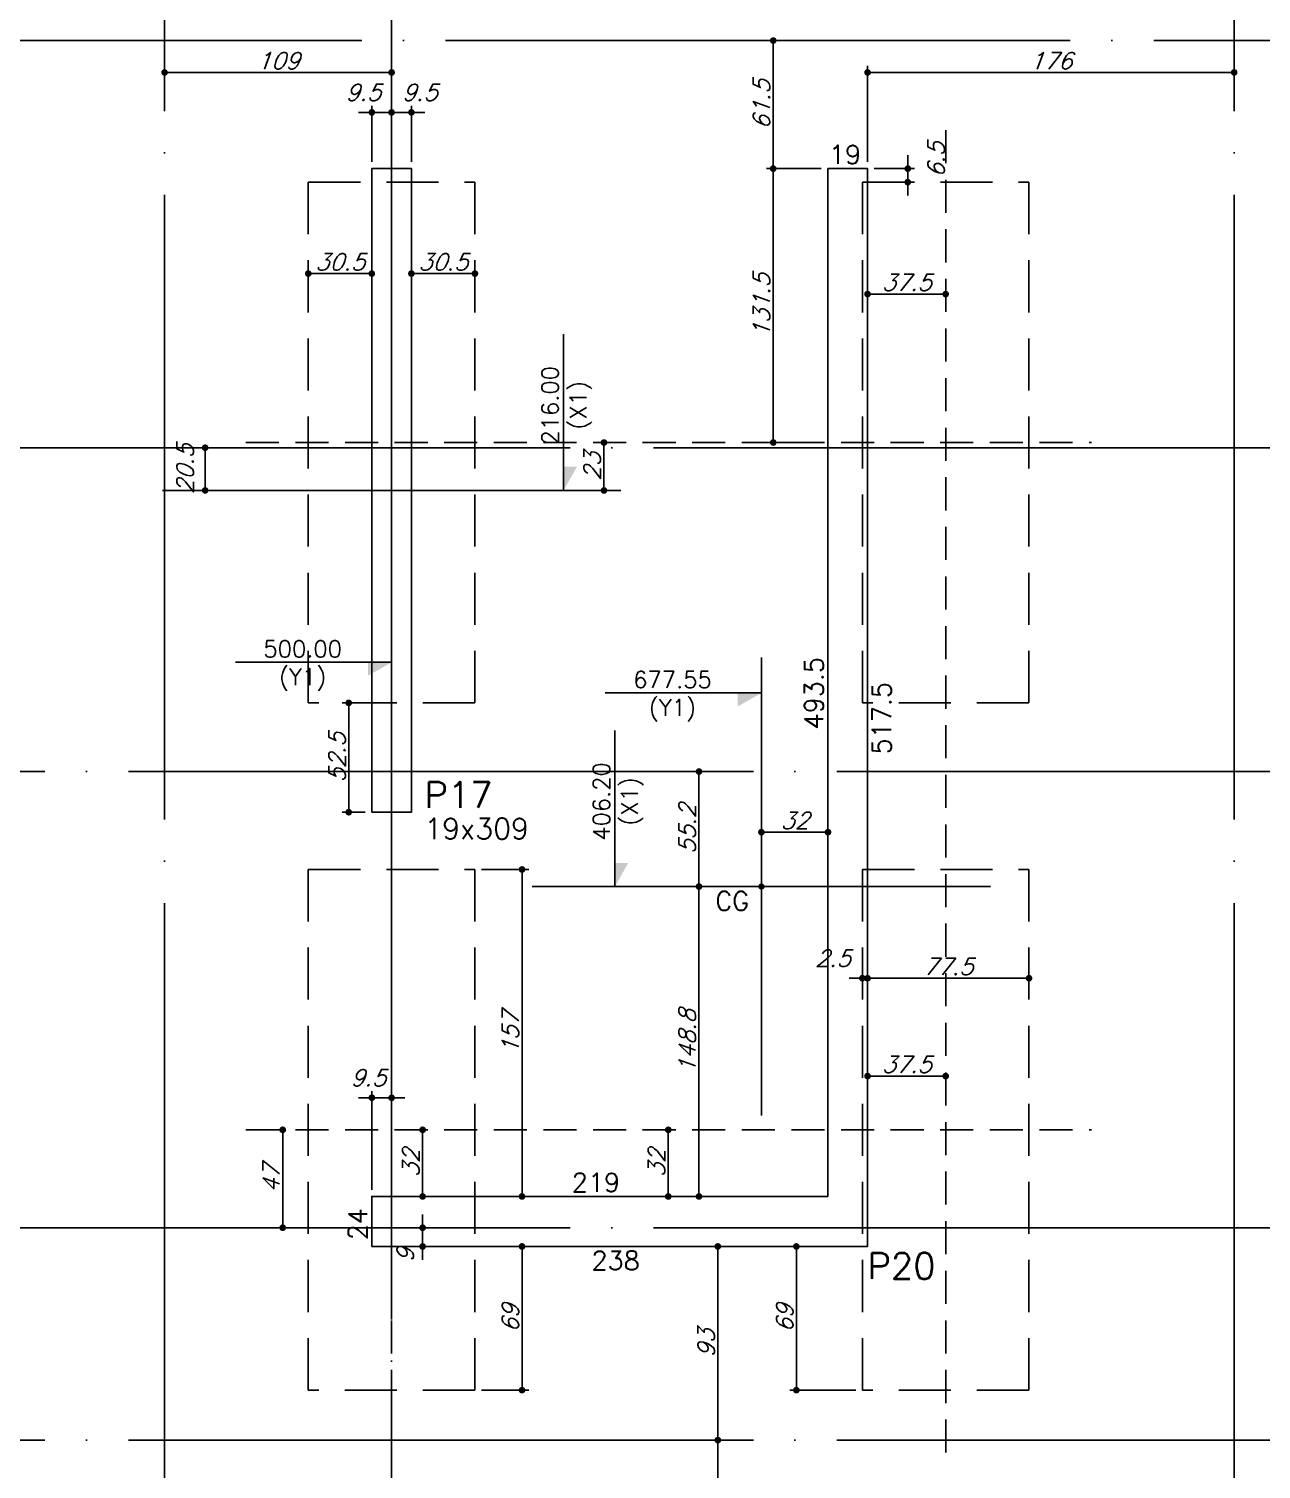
# Model space of a CAD drawing. Header units: millimetres. Extents: x -4281 to 5364, y -2128 to 2372.
# Drawn here: x -384 to 208, y -131 to 561 of the extents above; entities that cross this region are included whole.
import ezdxf
from ezdxf.enums import TextEntityAlignment as Align

# ---------------------------------------------------------------- set-up
doc = ezdxf.new("R2010")
doc.units = ezdxf.units.MM
doc.header["$LTSCALE"] = 50
for name, pattern in [('DASHED', [0.75, 0.5, -0.25]), ('EIXO', [6.8, 6, -0.4, 0, -0.4]), ('HIDDEN', [9.525, 6.35, -3.175])]:
    doc.linetypes.add(name, pattern=pattern)
for name, color, linetype in [('F-ATRIBUTO', 6, 'Continuous'), ('F-COTAS', 106, 'Continuous'), ('F-COTAS-ACUMU-1', 94, 'Continuous'), ('F-EIXO', 12, 'EIXO'), ('F-EIXOS-DET', 1, 'Continuous'), ('F-EST-COTA', 1, 'Continuous'), ('F-ESTACAS-BARRETE', 2, 'Continuous'), ('F-ESTACAS-BARRETE-EIXOS', 252, 'Continuous'), ('F-PILARES-DIM', 172, 'Continuous'), ('F-PILARES-N', 170, 'Continuous'), ('F-PILARES-NOME', 170, 'Continuous'), ('F-TEXTO', 6, 'Continuous')]:
    doc.layers.add(name, color=color, linetype=linetype)
doc.styles.add('COTA', font='SIMPLEX.SHX')
doc.styles.add('CP-TEXT-INCL', font='romans.shx', dxfattribs={"oblique": 20})
doc.styles.add('MCP', font='romans.shx')
doc.styles.add('ROMANS', font='romans.shx')
doc.dimstyles.new('CP-COTAS-50', dxfattribs={"dimscale": 0.64, "dimtxt": 12.5, "dimasz": 5, "dimexe": 5, "dimexo": 5, "dimgap": 2.5, "dimtad": 1, "dimdec": 1, "dimdsep": 46, "dimtxsty": 'CP-TEXT-INCL', "dimblk1": 'DOT', "dimblk2": 'DOT', "dimsah": 1, "dimcen": 9, "dimclrd": 256, "dimclre": 256, "dimclrt": 256, "dimadec": 0, "dimazin": 0, "dimtfac": 1, "dimtdec": 1, "dimtmove": 2, "dimatfit": 3, "dimldrblk": 'DOT', "dimfxl": 0, "dimtolj": 1, "dimarcsym": 0})

# ---------------------------------------------------------------- blocks, each defined once
blk = doc.blocks.new('*U4')
at = {"layer": 'F-EIXO'}
blk.add_line((0, 0), (7285, 0), dxfattribs=at)
at = {"layer": 'F-TEXTO', "style": 'ROMANS'}
blk.add_attdef('EIXO', text='', height=17.5, dxfattribs=at).set_placement((-28.2072, 0), align=Align.MIDDLE_CENTER)
blk = doc.blocks.new('*U230')
at = {"layer": 'F-EIXO'}
blk.add_line((0, 0), (8185, 0), dxfattribs=at)
at = {"layer": 'F-TEXTO', "style": 'ROMANS'}
blk.add_attdef('EIXO', text='', height=17.5, dxfattribs=at).set_placement((-28.2072, 0), align=Align.MIDDLE_CENTER)
blk = doc.blocks.new('*U5')
at = {"layer": 'F-EIXO'}
blk.add_line((0, 0), (7197, 0), dxfattribs=at)
at = {"layer": 'F-TEXTO', "style": 'ROMANS'}
blk.add_attdef('EIXO', text='', height=17.5, dxfattribs=at).set_placement((-28.2072, 0), align=Align.MIDDLE_CENTER)
blk = doc.blocks.new('*U13')
at = {"layer": 'F-EIXO'}
blk.add_line((0, 0), (0, -2825), dxfattribs=at)
at = {"layer": 'F-TEXTO', "style": 'ROMANS'}
blk.add_attdef('EIXO', text='', height=17.5, rotation=360, dxfattribs=at).set_placement((0, 28.2072), align=Align.MIDDLE_CENTER)
blk = doc.blocks.new('*U10')
at = {"layer": 'F-EIXO'}
blk.add_line((0, 0), (0, -2925), dxfattribs=at)
at = {"layer": 'F-TEXTO', "style": 'ROMANS'}
blk.add_attdef('EIXO', text='', height=17.5, rotation=360, dxfattribs=at).set_placement((0, 28.2072), align=Align.MIDDLE_CENTER)
blk = doc.blocks.new('*U448')
at = {"layer": 'F-EIXO'}
blk.add_line((0, 0), (8091.68, 0), dxfattribs=at)
at = {"layer": 'F-TEXTO', "style": 'ROMANS'}
blk.add_attdef('EIXO', text='', height=17.5, dxfattribs=at).set_placement((-28.21, 0), align=Align.MIDDLE_CENTER)
blk = doc.blocks.new('*U47')
at = {"color": 0}
for p, q in [((11.65, -4.32), (11.65, -2.82)), ((10, -5.97), (8.5, -5.97))]:
    blk.add_line(p, q, dxfattribs=at)
for points in [[(11.65, -4.32), (11.65, -4.093), (11.78, -4.093), (11.65, -4.093)], [(10, -5.97), (9.773, -5.97), (9.773, -6.1), (9.773, -5.97)]]:
    blk.add_solid(points, dxfattribs=at)
at = {"layer": 'F-EIXOS-DET'}
for p, q in [((10, -6.52), (10, -2.12)), ((7.8, -4.32), (12.2, -4.32))]:
    blk.add_line(p, q, dxfattribs=at)
at = {"layer": 'F-ATRIBUTO', "style": 'CP-TEXT-INCL', "oblique": 20, "flags": 1}
blk.add_attdef('VALORCE', (10.664, -4.491), '', height=0.05, dxfattribs=at)
at = {"layer": 'F-EST-COTA', "color": 2, "style": 'COTA'}
blk.add_attdef('COTAX_CE-2', text='', height=0.16, rotation=90, dxfattribs=at).set_placement((11.65, -3.503), align=Align.BOTTOM_CENTER)
blk.add_attdef('NOME_EIXO_X', text='', height=0.16, rotation=90, dxfattribs=at).set_placement((11.71, -3.503), align=Align.TOP_CENTER)
at = {"layer": 'F-EST-COTA', "color": 2, "style": 'COTA', "flags": 1}
for tag, p in [('COTA_X', (10.168, -3.767)), ('COTA_Y', (10.181, -4.066))]:
    blk.add_attdef(tag, p, '', height=0.2, dxfattribs=at)
at = {"layer": 'F-EST-COTA', "color": 2, "style": 'COTA'}
blk.add_attdef('COTAY_CE-2', text='', height=0.16, dxfattribs=at).set_placement((9.146, -5.97), align=Align.BOTTOM_CENTER)
blk.add_attdef('NOME_EIXO_Y', text='', height=0.16, dxfattribs=at).set_placement((9.146, -6.03), align=Align.TOP_CENTER)
blk = doc.blocks.new('*U48')
at = {"color": 0}
for p, q in [((13.551, -6.265), (12.051, -6.265)), ((12.143, -8.124), (12.143, -6.624))]:
    blk.add_line(p, q, dxfattribs=at)
for points in [[(13.551, -6.265), (13.323, -6.265), (13.323, -6.395), (13.323, -6.265)], [(12.143, -8.124), (12.143, -7.897), (12.273, -7.897), (12.143, -7.897)]]:
    blk.add_solid(points, dxfattribs=at)
at = {"layer": 'F-EIXOS-DET'}
for p, q in [((13.551, -10.324), (13.551, -5.924)), ((11.351, -8.124), (15.751, -8.124))]:
    blk.add_line(p, q, dxfattribs=at)
at = {"layer": 'F-ATRIBUTO', "style": 'CP-TEXT-INCL', "oblique": 20, "flags": 1}
blk.add_attdef('VALORCE', (14.215, -8.296), '', height=0.05, dxfattribs=at)
at = {"layer": 'F-EST-COTA', "color": 2, "style": 'COTA'}
blk.add_attdef('COTAY_CE-2', text='', height=0.16, dxfattribs=at).set_placement((12.697, -6.265), align=Align.BOTTOM_CENTER)
blk.add_attdef('NOME_EIXO_Y', text='', height=0.16, dxfattribs=at).set_placement((12.697, -6.325), align=Align.TOP_CENTER)
blk.add_attdef('NOME_EIXO_X', text='', height=0.16, rotation=90, dxfattribs=at).set_placement((12.203, -7.307), align=Align.TOP_CENTER)
blk.add_attdef('COTAX_CE-2', text='', height=0.16, rotation=90, dxfattribs=at).set_placement((12.143, -7.307), align=Align.BOTTOM_CENTER)
at = {"layer": 'F-EST-COTA', "color": 2, "style": 'COTA', "flags": 1}
for tag, p in [('COTA_X', (13.719, -7.571)), ('COTA_Y', (13.732, -7.87))]:
    blk.add_attdef(tag, p, '', height=0.2, dxfattribs=at)
blk = doc.blocks.new('_DOT')
at = {"color": 0, "linetype": 'ByBlock'}
blk.add_line((-0.5, 0), (-1, 0), dxfattribs=at)
at = {"color": 0, "linetype": 'ByBlock', "const_width": 0.5}
blk.add_lwpolyline([(-0.25, 0, 1), (0.25, 0, 1)], format="xyb", close=True, dxfattribs=at)
blk = doc.blocks.new('*D535')
at = {"layer": 'DEFPOINTS', "color": 0, "linetype": 'Continuous', "transparency": 16777216}
for p in [(-161.78, -24), (-146.9, -24), (-169.5, -93)]:
    blk.add_point(p, dxfattribs=at)
at = {"layer": 'F-COTAS', "linetype": 'Continuous', "lineweight": -2, "transparency": 16777216}
for p, q in [((-158.58, -24), (-143.7, -24)), ((-146.9, -89.8), (-146.9, -27.2)), ((-166.3, -93), (-143.7, -93))]:
    blk.add_line(p, q, dxfattribs=at)
at = {"layer": 'F-COTAS', "linetype": 'Continuous', "lineweight": -2, "transparency": 16777216, "xscale": 3.2, "yscale": 3.2, "zscale": 3.2}
for p, rotation in [((-146.9, -24), 90), ((-146.9, -93), 270)]:
    blk.add_blockref('_DOT', p, dxfattribs=dict(at, rotation=rotation))
at = {"layer": 'F-COTAS', "linetype": 'Continuous', "transparency": 16777216, "insert": (-152.5, -58.5), "char_height": 8, "attachment_point": 5, "rotation": 90, "style": 'CP-TEXT-INCL', "bg_fill": 3, "box_fill_scale": 1.1, "bg_fill_color": 256, "bg_fill_true_color": 13158600, "bg_fill_transparency": 0}
blk.add_mtext('\\A1;69', dxfattribs=at)
blk = doc.blocks.new('*D536')
at = {"layer": 'DEFPOINTS', "color": 0, "linetype": 'Continuous', "transparency": 16777216}
for p in [(-169.5, 157), (-151.22, 0), (-146.9, 0)]:
    blk.add_point(p, dxfattribs=at)
at = {"layer": 'F-COTAS', "linetype": 'Continuous', "lineweight": -2, "transparency": 16777216}
for p, q in [((-166.3, 157), (-143.7, 157)), ((-146.9, 153.8), (-146.9, 3.2)), ((-148.02, 0), (-143.7, 0))]:
    blk.add_line(p, q, dxfattribs=at)
at = {"layer": 'F-COTAS', "linetype": 'Continuous', "lineweight": -2, "transparency": 16777216, "xscale": 3.2, "yscale": 3.2, "zscale": 3.2}
for p, rotation in [((-146.9, 157), 90), ((-146.9, 0), 270)]:
    blk.add_blockref('_DOT', p, dxfattribs=dict(at, rotation=rotation))
at = {"layer": 'F-COTAS', "linetype": 'Continuous', "transparency": 16777216, "insert": (-152.5, 78.5), "char_height": 8, "attachment_point": 5, "rotation": 90, "style": 'CP-TEXT-INCL', "bg_fill": 3, "box_fill_scale": 1.1, "bg_fill_color": 256, "bg_fill_true_color": 13158600, "bg_fill_transparency": 0}
blk.add_mtext('\\A1;157', dxfattribs=at)
blk = doc.blocks.new('*D537')
at = {"layer": 'DEFPOINTS', "color": 0, "linetype": 'Continuous', "transparency": 16777216}
for p in [(-15.19, -24), (-13.64, -24), (16.5, -93)]:
    blk.add_point(p, dxfattribs=at)
at = {"layer": 'F-COTAS', "linetype": 'Continuous', "lineweight": -2, "transparency": 16777216}
for p, q in [((-16.84, -24), (-18.39, -24)), ((-15.19, -89.8), (-15.19, -27.2)), ((13.3, -93), (-18.39, -93))]:
    blk.add_line(p, q, dxfattribs=at)
at = {"layer": 'F-COTAS', "linetype": 'Continuous', "lineweight": -2, "transparency": 16777216, "xscale": 3.2, "yscale": 3.2, "zscale": 3.2}
for p, rotation in [((-15.19, -24), 90), ((-15.19, -93), 270)]:
    blk.add_blockref('_DOT', p, dxfattribs=dict(at, rotation=rotation))
at = {"layer": 'F-COTAS', "linetype": 'Continuous', "transparency": 16777216, "insert": (-20.79, -58.5), "char_height": 8, "attachment_point": 5, "rotation": 90, "style": 'CP-TEXT-INCL', "bg_fill": 3, "box_fill_scale": 1.1, "bg_fill_color": 256, "bg_fill_true_color": 13158600, "bg_fill_transparency": 0}
blk.add_mtext('\\A1;69', dxfattribs=at)
blk = doc.blocks.new('*D538')
at = {"layer": 'DEFPOINTS', "color": 0, "linetype": 'Continuous', "transparency": 16777216}
for p in [(-249.5, 439.43), (-219, 439.43)]:
    blk.add_point(p, dxfattribs=at)
at = {"layer": 'F-COTAS', "linetype": 'Continuous', "lineweight": -2, "transparency": 16777216}
for p, q in [((-249.5, 442.63), (-249.5, 446.3)), ((-246.3, 443.1), (-222.2, 443.1)), ((-219, 442.63), (-219, 446.3))]:
    blk.add_line(p, q, dxfattribs=at)
at = {"layer": 'F-COTAS', "linetype": 'Continuous', "lineweight": -2, "transparency": 16777216, "xscale": 3.2, "yscale": 3.2, "zscale": 3.2, "rotation": 180}
blk.add_blockref('_DOT', (-249.5, 443.1), dxfattribs=at)
at = {"layer": 'F-COTAS', "linetype": 'Continuous', "lineweight": -2, "transparency": 16777216, "xscale": 3.2, "yscale": 3.2, "zscale": 3.2}
blk.add_blockref('_DOT', (-219, 443.1), dxfattribs=at)
at = {"layer": 'F-COTAS', "linetype": 'Continuous', "transparency": 16777216, "insert": (-234.25, 448.7), "char_height": 8, "attachment_point": 5, "style": 'CP-TEXT-INCL', "bg_fill": 3, "box_fill_scale": 1.1, "bg_fill_color": 256, "bg_fill_true_color": 13158600, "bg_fill_transparency": 0}
blk.add_mtext('\\A1;30.5', dxfattribs=at)
at = {"layer": 'DEFPOINTS', "color": 0, "linetype": 'Continuous', "transparency": 16777216}
blk.add_point((-219, 443.1), dxfattribs=at)
blk = doc.blocks.new('*D539')
at = {"layer": 'DEFPOINTS', "color": 0, "linetype": 'Continuous', "transparency": 16777216}
for p in [(-200, 443.1), (-169.5, 443.1), (-169.5, 443.1)]:
    blk.add_point(p, dxfattribs=at)
at = {"layer": 'F-COTAS', "linetype": 'Continuous', "lineweight": -2, "transparency": 16777216}
blk.add_line((-196.8, 443.1), (-172.7, 443.1), dxfattribs=at)
at = {"layer": 'F-COTAS', "linetype": 'Continuous', "lineweight": -2, "transparency": 16777216, "xscale": 3.2, "yscale": 3.2, "zscale": 3.2, "rotation": 180}
blk.add_blockref('_DOT', (-200, 443.1), dxfattribs=at)
at = {"layer": 'F-COTAS', "linetype": 'Continuous', "lineweight": -2, "transparency": 16777216, "xscale": 3.2, "yscale": 3.2, "zscale": 3.2}
blk.add_blockref('_DOT', (-169.5, 443.1), dxfattribs=at)
at = {"layer": 'F-COTAS', "linetype": 'Continuous', "transparency": 16777216, "insert": (-184.75, 448.7), "char_height": 8, "attachment_point": 5, "style": 'CP-TEXT-INCL'}
blk.add_mtext('\\A1;30.5', dxfattribs=at)
blk = doc.blocks.new('*D540')
at = {"layer": 'DEFPOINTS', "color": 0, "linetype": 'Continuous', "transparency": 16777216}
for p in [(-209.5, 520.52), (-209.5, 518.37), (-219, 493.5)]:
    blk.add_point(p, dxfattribs=at)
at = {"layer": 'F-COTAS', "linetype": 'Continuous', "lineweight": -2, "transparency": 16777216}
for p, q in [((-222.2, 520.52), (-225.4, 520.52)), ((-219, 496.7), (-219, 523.72)), ((-219, 520.52), (-209.5, 520.52)), ((-209.5, 521.57), (-209.5, 523.72)), ((-206.3, 520.52), (-203.1, 520.52))]:
    blk.add_line(p, q, dxfattribs=at)
at = {"layer": 'F-COTAS', "linetype": 'Continuous', "lineweight": -2, "transparency": 16777216, "xscale": 3.2, "yscale": 3.2, "zscale": 3.2}
blk.add_blockref('_DOT', (-219, 520.52), dxfattribs=at)
at = {"layer": 'F-COTAS', "linetype": 'Continuous', "lineweight": -2, "transparency": 16777216, "xscale": 3.2, "yscale": 3.2, "zscale": 3.2, "rotation": 180}
blk.add_blockref('_DOT', (-209.5, 520.52), dxfattribs=at)
at = {"layer": 'F-COTAS', "linetype": 'Continuous', "transparency": 16777216, "insert": (-223.15, 530.12), "char_height": 8, "attachment_point": 5, "style": 'CP-TEXT-INCL'}
blk.add_mtext('\\A1;9.5', dxfattribs=at)
blk = doc.blocks.new('*D541')
at = {"layer": 'DEFPOINTS', "color": 0, "linetype": 'Continuous', "transparency": 16777216}
for p in [(-209.5, 520.52), (-209.5, 516.23), (-200, 493.5)]:
    blk.add_point(p, dxfattribs=at)
at = {"layer": 'F-COTAS', "linetype": 'Continuous', "lineweight": -2, "transparency": 16777216}
for p, q in [((-212.7, 520.52), (-215.9, 520.52)), ((-209.5, 519.43), (-209.5, 523.72)), ((-200, 520.52), (-209.5, 520.52)), ((-200, 496.7), (-200, 523.72)), ((-196.8, 520.52), (-193.6, 520.52))]:
    blk.add_line(p, q, dxfattribs=at)
at = {"layer": 'F-COTAS', "linetype": 'Continuous', "lineweight": -2, "transparency": 16777216, "xscale": 3.2, "yscale": 3.2, "zscale": 3.2}
blk.add_blockref('_DOT', (-209.5, 520.52), dxfattribs=at)
at = {"layer": 'F-COTAS', "linetype": 'Continuous', "lineweight": -2, "transparency": 16777216, "xscale": 3.2, "yscale": 3.2, "zscale": 3.2, "rotation": 180}
blk.add_blockref('_DOT', (-200, 520.52), dxfattribs=at)
at = {"layer": 'F-COTAS', "linetype": 'Continuous', "transparency": 16777216, "insert": (-196.01, 530.12), "char_height": 8, "attachment_point": 5, "style": 'CP-TEXT-INCL'}
blk.add_mtext('\\A1;9.5', dxfattribs=at)
blk = doc.blocks.new('*D542')
at = {"layer": 'DEFPOINTS', "color": 0, "linetype": 'Continuous', "transparency": 16777216}
for p in [(-230.09, 237), (-227, 237), (-219, 184.5)]:
    blk.add_point(p, dxfattribs=at)
at = {"layer": 'F-COTAS', "linetype": 'Continuous', "lineweight": -2, "transparency": 16777216}
for p, q in [((-230.2, 237), (-233.29, 237)), ((-230.09, 187.7), (-230.09, 233.8)), ((-222.2, 184.5), (-233.29, 184.5))]:
    blk.add_line(p, q, dxfattribs=at)
at = {"layer": 'F-COTAS', "linetype": 'Continuous', "lineweight": -2, "transparency": 16777216, "xscale": 3.2, "yscale": 3.2, "zscale": 3.2}
for p, rotation in [((-230.09, 237), 90), ((-230.09, 184.5), 270)]:
    blk.add_blockref('_DOT', p, dxfattribs=dict(at, rotation=rotation))
at = {"layer": 'F-COTAS', "linetype": 'Continuous', "transparency": 16777216, "insert": (-235.69, 210.75), "char_height": 8, "attachment_point": 5, "rotation": 90, "style": 'CP-TEXT-INCL'}
blk.add_mtext('\\A1;52.5', dxfattribs=at)
blk = doc.blocks.new('*D543')
at = {"layer": 'DEFPOINTS', "color": 0, "linetype": 'Continuous', "transparency": 16777216}
for p in [(19, 103.8), (96.5, 104.77), (96.5, 101.45)]:
    blk.add_point(p, dxfattribs=at)
at = {"layer": 'F-COTAS', "linetype": 'Continuous', "lineweight": -2, "transparency": 16777216}
for p, q in [((19, 107), (19, 107.97)), ((22.2, 104.77), (93.3, 104.77)), ((96.5, 104.65), (96.5, 107.97))]:
    blk.add_line(p, q, dxfattribs=at)
at = {"layer": 'F-COTAS', "linetype": 'Continuous', "lineweight": -2, "transparency": 16777216, "xscale": 3.2, "yscale": 3.2, "zscale": 3.2, "rotation": 180}
blk.add_blockref('_DOT', (19, 104.77), dxfattribs=at)
at = {"layer": 'F-COTAS', "linetype": 'Continuous', "lineweight": -2, "transparency": 16777216, "xscale": 3.2, "yscale": 3.2, "zscale": 3.2}
blk.add_blockref('_DOT', (96.5, 104.77), dxfattribs=at)
at = {"layer": 'F-COTAS', "linetype": 'Continuous', "transparency": 16777216, "insert": (57.75, 110.37), "char_height": 8, "attachment_point": 5, "style": 'CP-TEXT-INCL'}
blk.add_mtext('\\A1;77.5', dxfattribs=at)
blk = doc.blocks.new('*D544')
at = {"layer": 'DEFPOINTS', "color": 0, "linetype": 'Continuous', "transparency": 16777216}
for p in [(19, 104.77), (16.5, 99.11), (19, 99.11)]:
    blk.add_point(p, dxfattribs=at)
at = {"layer": 'F-COTAS', "linetype": 'Continuous', "lineweight": -2, "transparency": 16777216}
for p, q in [((13.3, 104.77), (10.1, 104.77)), ((16.5, 102.31), (16.5, 107.97)), ((16.5, 104.77), (19, 104.77)), ((19, 102.31), (19, 107.97)), ((22.2, 104.77), (25.4, 104.77))]:
    blk.add_line(p, q, dxfattribs=at)
at = {"layer": 'F-COTAS', "linetype": 'Continuous', "lineweight": -2, "transparency": 16777216, "xscale": 3.2, "yscale": 3.2, "zscale": 3.2}
blk.add_blockref('_DOT', (16.5, 104.77), dxfattribs=at)
at = {"layer": 'F-COTAS', "linetype": 'Continuous', "lineweight": -2, "transparency": 16777216, "xscale": 3.2, "yscale": 3.2, "zscale": 3.2, "rotation": 180}
blk.add_blockref('_DOT', (19, 104.77), dxfattribs=at)
at = {"layer": 'F-COTAS', "linetype": 'Continuous', "transparency": 16777216, "insert": (2.32, 114.37), "char_height": 8, "attachment_point": 5, "style": 'CP-TEXT-INCL'}
blk.add_mtext('\\A1;2.5', dxfattribs=at)
blk = doc.blocks.new('*D545')
at = {"layer": 'DEFPOINTS', "color": 0, "linetype": 'Continuous', "transparency": 16777216}
for p in [(19, 493.5), (26.63, 487), (38.29, 487)]:
    blk.add_point(p, dxfattribs=at)
at = {"layer": 'F-COTAS', "linetype": 'Continuous', "lineweight": -2, "transparency": 16777216}
for p, q in [((38.29, 496.7), (38.29, 499.9)), ((22.2, 493.5), (41.49, 493.5)), ((38.29, 493.5), (38.29, 487)), ((29.83, 487), (41.49, 487)), ((38.29, 483.8), (38.29, 480.6))]:
    blk.add_line(p, q, dxfattribs=at)
at = {"layer": 'F-COTAS', "linetype": 'Continuous', "lineweight": -2, "transparency": 16777216, "xscale": 3.2, "yscale": 3.2, "zscale": 3.2}
for p, rotation in [((38.29, 493.5), 270), ((38.29, 487), 90)]:
    blk.add_blockref('_DOT', p, dxfattribs=dict(at, rotation=rotation))
at = {"layer": 'F-COTAS', "linetype": 'Continuous', "transparency": 16777216, "insert": (51.93, 497.69), "char_height": 8, "attachment_point": 5, "rotation": 90, "style": 'CP-TEXT-INCL'}
blk.add_mtext('\\A1;6.5', dxfattribs=at)
blk = doc.blocks.new('*D546')
at = {"layer": 'DEFPOINTS', "color": 0, "linetype": 'Continuous', "transparency": 16777216}
for p in [(-76.67, 32), (-76.5, 32), (-76.67, 0)]:
    blk.add_point(p, dxfattribs=at)
at = {"layer": 'F-COTAS', "linetype": 'Continuous', "lineweight": -2, "transparency": 16777216}
for p, q in [((-79.7, 32), (-79.87, 32)), ((-76.67, 3.2), (-76.67, 28.8))]:
    blk.add_line(p, q, dxfattribs=at)
at = {"layer": 'F-COTAS', "linetype": 'Continuous', "lineweight": -2, "transparency": 16777216, "xscale": 3.2, "yscale": 3.2, "zscale": 3.2}
for p, rotation in [((-76.67, 32), 90), ((-76.67, 0), 270)]:
    blk.add_blockref('_DOT', p, dxfattribs=dict(at, rotation=rotation))
at = {"layer": 'F-COTAS', "linetype": 'Continuous', "transparency": 16777216, "insert": (-82.27, 16), "char_height": 8, "attachment_point": 5, "rotation": 90, "style": 'CP-TEXT-INCL'}
blk.add_mtext('\\A1;32', dxfattribs=at)
blk = doc.blocks.new('*D547')
at = {"layer": 'DEFPOINTS', "color": 0, "linetype": 'Continuous', "transparency": 16777216}
for p in [(19, 58.77), (56.5, 58.77), (56.5, 57.79)]:
    blk.add_point(p, dxfattribs=at)
at = {"layer": 'F-COTAS', "linetype": 'Continuous', "lineweight": -2, "transparency": 16777216}
for p, q in [((19, 55.57), (19, 54.59)), ((22.2, 57.79), (53.3, 57.79)), ((56.5, 55.57), (56.5, 54.59))]:
    blk.add_line(p, q, dxfattribs=at)
at = {"layer": 'F-COTAS', "linetype": 'Continuous', "lineweight": -2, "transparency": 16777216, "xscale": 3.2, "yscale": 3.2, "zscale": 3.2, "rotation": 180}
blk.add_blockref('_DOT', (19, 57.79), dxfattribs=at)
at = {"layer": 'F-COTAS', "linetype": 'Continuous', "lineweight": -2, "transparency": 16777216, "xscale": 3.2, "yscale": 3.2, "zscale": 3.2}
blk.add_blockref('_DOT', (56.5, 57.79), dxfattribs=at)
at = {"layer": 'F-COTAS', "linetype": 'Continuous', "transparency": 16777216, "insert": (37.75, 63.39), "char_height": 8, "attachment_point": 5, "style": 'CP-TEXT-INCL'}
blk.add_mtext('\\A1;37.5', dxfattribs=at)
blk = doc.blocks.new('*D548')
at = {"layer": 'DEFPOINTS', "color": 0, "linetype": 'Continuous', "transparency": 16777216}
for p in [(19, 432.87), (56.5, 433.28), (56.5, 432.87)]:
    blk.add_point(p, dxfattribs=at)
at = {"layer": 'F-COTAS', "linetype": 'Continuous', "lineweight": -2, "transparency": 16777216}
for p, q in [((19, 436.07), (19, 436.48)), ((56.5, 436.07), (56.5, 436.48)), ((22.2, 433.28), (53.3, 433.28))]:
    blk.add_line(p, q, dxfattribs=at)
at = {"layer": 'F-COTAS', "linetype": 'Continuous', "lineweight": -2, "transparency": 16777216, "xscale": 3.2, "yscale": 3.2, "zscale": 3.2, "rotation": 180}
blk.add_blockref('_DOT', (19, 433.28), dxfattribs=at)
at = {"layer": 'F-COTAS', "linetype": 'Continuous', "lineweight": -2, "transparency": 16777216, "xscale": 3.2, "yscale": 3.2, "zscale": 3.2}
blk.add_blockref('_DOT', (56.5, 433.28), dxfattribs=at)
at = {"layer": 'F-COTAS', "linetype": 'Continuous', "transparency": 16777216, "insert": (37.75, 438.88), "char_height": 8, "attachment_point": 5, "style": 'CP-TEXT-INCL'}
blk.add_mtext('\\A1;37.5', dxfattribs=at)
blk = doc.blocks.new('*D549')
at = {"layer": 'DEFPOINTS', "color": 0, "linetype": 'Continuous', "transparency": 16777216}
for p in [(-194.61, 32), (-193.54, 32), (-193.54, 0)]:
    blk.add_point(p, dxfattribs=at)
at = {"layer": 'F-COTAS', "linetype": 'Continuous', "lineweight": -2, "transparency": 16777216}
for p, q in [((-196.74, 32), (-197.81, 32)), ((-194.61, 3.2), (-194.61, 28.8)), ((-196.74, 0), (-197.81, 0))]:
    blk.add_line(p, q, dxfattribs=at)
at = {"layer": 'F-COTAS', "linetype": 'Continuous', "lineweight": -2, "transparency": 16777216, "xscale": 3.2, "yscale": 3.2, "zscale": 3.2}
for p, rotation in [((-194.61, 32), 90), ((-194.61, 0), 270)]:
    blk.add_blockref('_DOT', p, dxfattribs=dict(at, rotation=rotation))
at = {"layer": 'F-COTAS', "linetype": 'Continuous', "transparency": 16777216, "insert": (-200.21, 16), "char_height": 8, "attachment_point": 5, "rotation": 90, "style": 'CP-TEXT-INCL'}
blk.add_mtext('\\A1;32', dxfattribs=at)
blk = doc.blocks.new('*D550')
at = {"layer": 'DEFPOINTS', "color": 0, "linetype": 'Continuous', "transparency": 16777216}
for p in [(-209.5, 47.39), (-209.5, 42.34), (-219, 0)]:
    blk.add_point(p, dxfattribs=at)
at = {"layer": 'F-COTAS', "linetype": 'Continuous', "lineweight": -2, "transparency": 16777216}
for p, q in [((-219, 3.2), (-219, 50.59)), ((-209.5, 45.54), (-209.5, 50.59)), ((-222.2, 47.39), (-225.4, 47.39)), ((-219, 47.39), (-209.5, 47.39)), ((-206.3, 47.39), (-203.1, 47.39))]:
    blk.add_line(p, q, dxfattribs=at)
at = {"layer": 'F-COTAS', "linetype": 'Continuous', "lineweight": -2, "transparency": 16777216, "xscale": 3.2, "yscale": 3.2, "zscale": 3.2}
blk.add_blockref('_DOT', (-219, 47.39), dxfattribs=at)
at = {"layer": 'F-COTAS', "linetype": 'Continuous', "lineweight": -2, "transparency": 16777216, "xscale": 3.2, "yscale": 3.2, "zscale": 3.2, "rotation": 180}
blk.add_blockref('_DOT', (-209.5, 47.39), dxfattribs=at)
at = {"layer": 'F-COTAS', "linetype": 'Continuous', "transparency": 16777216, "insert": (-220.76, 56.99), "char_height": 8, "attachment_point": 5, "style": 'CP-TEXT-INCL'}
blk.add_mtext('\\A1;9.5', dxfattribs=at)
blk = doc.blocks.new('*D551')
at = {"layer": 'DEFPOINTS', "color": 0, "linetype": 'Continuous', "transparency": 16777216}
for p in [(-107.89, 362), (-107.54, 362), (-107.89, 339)]:
    blk.add_point(p, dxfattribs=at)
at = {"layer": 'F-COTAS', "linetype": 'Continuous', "lineweight": -2, "transparency": 16777216}
for p, q in [((-104.69, 362), (-104.34, 362)), ((-107.54, 342.2), (-107.54, 358.8)), ((-104.69, 339), (-104.34, 339))]:
    blk.add_line(p, q, dxfattribs=at)
at = {"layer": 'F-COTAS', "linetype": 'Continuous', "lineweight": -2, "transparency": 16777216, "xscale": 3.2, "yscale": 3.2, "zscale": 3.2}
for p, rotation in [((-107.54, 362), 90), ((-107.54, 339), 270)]:
    blk.add_blockref('_DOT', p, dxfattribs=dict(at, rotation=rotation))
at = {"layer": 'F-COTAS', "linetype": 'Continuous', "transparency": 16777216, "insert": (-113.14, 350.5), "char_height": 8, "attachment_point": 5, "rotation": 90, "style": 'CP-TEXT-INCL'}
blk.add_mtext('\\A1;23', dxfattribs=at)
blk = doc.blocks.new('*D552')
at = {"layer": 'DEFPOINTS', "color": 0, "linetype": 'Continuous', "transparency": 16777216}
for p in [(-299.02, 359.5), (-298.46, 359.5), (-298.46, 339)]:
    blk.add_point(p, dxfattribs=at)
at = {"layer": 'F-COTAS', "linetype": 'Continuous', "lineweight": -2, "transparency": 16777216}
for p, q in [((-301.66, 359.5), (-302.22, 359.5)), ((-299.02, 342.2), (-299.02, 356.3)), ((-301.66, 339), (-302.22, 339))]:
    blk.add_line(p, q, dxfattribs=at)
at = {"layer": 'F-COTAS', "linetype": 'Continuous', "lineweight": -2, "transparency": 16777216, "xscale": 3.2, "yscale": 3.2, "zscale": 3.2}
for p, rotation in [((-299.02, 359.5), 90), ((-299.02, 339), 270)]:
    blk.add_blockref('_DOT', p, dxfattribs=dict(at, rotation=rotation))
at = {"layer": 'F-COTAS', "linetype": 'Continuous', "transparency": 16777216, "insert": (-308.62, 349.25), "char_height": 8, "attachment_point": 5, "rotation": 90, "style": 'CP-TEXT-INCL'}
blk.add_mtext('\\A1;20.5', dxfattribs=at)
blk = doc.blocks.new('*D553')
at = {"layer": 'DEFPOINTS', "color": 0, "linetype": 'Continuous', "transparency": 16777216}
for p in [(-318.5, 545.65), (-318.5, 539.69), (-209.5, 545.65)]:
    blk.add_point(p, dxfattribs=at)
at = {"layer": 'F-COTAS', "linetype": 'Continuous', "lineweight": -2, "transparency": 16777216}
for p, q in [((-318.5, 542.45), (-318.5, 536.49)), ((-212.7, 539.69), (-315.3, 539.69)), ((-209.5, 542.45), (-209.5, 536.49))]:
    blk.add_line(p, q, dxfattribs=at)
at = {"layer": 'F-COTAS', "linetype": 'Continuous', "lineweight": -2, "transparency": 16777216, "xscale": 3.2, "yscale": 3.2, "zscale": 3.2, "rotation": 180}
blk.add_blockref('_DOT', (-318.5, 539.69), dxfattribs=at)
at = {"layer": 'F-COTAS', "linetype": 'Continuous', "lineweight": -2, "transparency": 16777216, "xscale": 3.2, "yscale": 3.2, "zscale": 3.2}
blk.add_blockref('_DOT', (-209.5, 539.69), dxfattribs=at)
at = {"layer": 'F-COTAS', "linetype": 'Continuous', "transparency": 16777216, "insert": (-264, 545.29), "char_height": 8, "attachment_point": 5, "style": 'CP-TEXT-INCL'}
blk.add_mtext('\\A1;109', dxfattribs=at)
blk = doc.blocks.new('*D554')
at = {"layer": 'DEFPOINTS', "color": 0, "linetype": 'Continuous', "transparency": 16777216}
for p in [(-258.97, 32), (-261.79, -15), (-258.97, -15)]:
    blk.add_point(p, dxfattribs=at)
at = {"layer": 'F-COTAS', "linetype": 'Continuous', "lineweight": -2, "transparency": 16777216}
for p, q in [((-262.17, 32), (-264.99, 32)), ((-261.79, 28.8), (-261.79, -11.8)), ((-262.17, -15), (-264.99, -15))]:
    blk.add_line(p, q, dxfattribs=at)
at = {"layer": 'F-COTAS', "linetype": 'Continuous', "lineweight": -2, "transparency": 16777216, "xscale": 3.2, "yscale": 3.2, "zscale": 3.2}
for p, rotation in [((-261.79, 32), 90), ((-261.79, -15), 270)]:
    blk.add_blockref('_DOT', p, dxfattribs=dict(at, rotation=rotation))
at = {"layer": 'F-COTAS', "linetype": 'Continuous', "transparency": 16777216, "insert": (-267.39, 8.5), "char_height": 8, "attachment_point": 5, "rotation": 90, "style": 'CP-TEXT-INCL'}
blk.add_mtext('\\A1;47', dxfattribs=at)
blk = doc.blocks.new('*D555')
at = {"layer": 'DEFPOINTS', "color": 0, "linetype": 'Continuous', "transparency": 16777216}
for p in [(-55.16, -24), (-55.16, -117), (-52.89, -117)]:
    blk.add_point(p, dxfattribs=at)
at = {"layer": 'F-COTAS', "linetype": 'Continuous', "lineweight": -2, "transparency": 16777216}
for p, q in [((-52.89, -27.2), (-52.89, -113.8)), ((-51.96, -24), (-49.69, -24)), ((-51.96, -117), (-49.69, -117))]:
    blk.add_line(p, q, dxfattribs=at)
at = {"layer": 'F-COTAS', "linetype": 'Continuous', "lineweight": -2, "transparency": 16777216, "xscale": 3.2, "yscale": 3.2, "zscale": 3.2}
for p, rotation in [((-52.89, -24), 90), ((-52.89, -117), 270)]:
    blk.add_blockref('_DOT', p, dxfattribs=dict(at, rotation=rotation))
at = {"layer": 'F-COTAS', "linetype": 'Continuous', "transparency": 16777216, "insert": (-58.49, -70.5), "char_height": 8, "attachment_point": 5, "rotation": 90, "style": 'CP-TEXT-INCL'}
blk.add_mtext('\\A1;93', dxfattribs=at)
blk = doc.blocks.new('*D556')
at = {"layer": 'DEFPOINTS', "color": 0, "linetype": 'Continuous', "transparency": 16777216}
for p in [(195, 539.69), (195, 529.1), (19, 493.5)]:
    blk.add_point(p, dxfattribs=at)
at = {"layer": 'F-COTAS', "linetype": 'Continuous', "lineweight": -2, "transparency": 16777216}
for p, q in [((19, 496.7), (19, 542.89)), ((22.2, 539.69), (191.8, 539.69)), ((195, 532.3), (195, 542.89))]:
    blk.add_line(p, q, dxfattribs=at)
at = {"layer": 'F-COTAS', "linetype": 'Continuous', "lineweight": -2, "transparency": 16777216, "xscale": 3.2, "yscale": 3.2, "zscale": 3.2, "rotation": 180}
blk.add_blockref('_DOT', (19, 539.69), dxfattribs=at)
at = {"layer": 'F-COTAS', "linetype": 'Continuous', "lineweight": -2, "transparency": 16777216, "xscale": 3.2, "yscale": 3.2, "zscale": 3.2}
blk.add_blockref('_DOT', (195, 539.69), dxfattribs=at)
at = {"layer": 'F-COTAS', "linetype": 'Continuous', "transparency": 16777216, "insert": (107, 545.29), "char_height": 8, "attachment_point": 5, "style": 'CP-TEXT-INCL'}
blk.add_mtext('\\A1;176', dxfattribs=at)
blk = doc.blocks.new('*D557')
at = {"layer": 'DEFPOINTS', "color": 0, "linetype": 'Continuous', "transparency": 16777216}
for p in [(-26.29, 555), (-11.3, 555), (0, 493.5)]:
    blk.add_point(p, dxfattribs=at)
at = {"layer": 'F-COTAS', "linetype": 'Continuous', "lineweight": -2, "transparency": 16777216}
for p, q in [((-14.5, 555), (-29.49, 555)), ((-26.29, 496.7), (-26.29, 551.8)), ((-3.2, 493.5), (-29.49, 493.5))]:
    blk.add_line(p, q, dxfattribs=at)
at = {"layer": 'F-COTAS', "linetype": 'Continuous', "lineweight": -2, "transparency": 16777216, "xscale": 3.2, "yscale": 3.2, "zscale": 3.2}
for p, rotation in [((-26.29, 555), 90), ((-26.29, 493.5), 270)]:
    blk.add_blockref('_DOT', p, dxfattribs=dict(at, rotation=rotation))
at = {"layer": 'F-COTAS', "linetype": 'Continuous', "transparency": 16777216, "insert": (-31.89, 524.25), "char_height": 8, "attachment_point": 5, "rotation": 90, "style": 'CP-TEXT-INCL'}
blk.add_mtext('\\A1;61.5', dxfattribs=at)
blk = doc.blocks.new('*D558')
at = {"layer": 'DEFPOINTS', "color": 0, "linetype": 'Continuous', "transparency": 16777216}
for p in [(-195.02, -15), (-194.61, -15), (-195.02, -24)]:
    blk.add_point(p, dxfattribs=at)
at = {"layer": 'F-COTAS', "linetype": 'Continuous', "lineweight": -2, "transparency": 16777216}
for p, q in [((-194.61, -11.8), (-194.61, -8.6)), ((-194.61, -24), (-194.61, -15)), ((-191.82, -15), (-191.41, -15)), ((-194.61, -27.2), (-194.61, -30.4)), ((-191.82, -24), (-191.41, -24))]:
    blk.add_line(p, q, dxfattribs=at)
at = {"layer": 'F-COTAS', "linetype": 'Continuous', "lineweight": -2, "transparency": 16777216, "xscale": 3.2, "yscale": 3.2, "zscale": 3.2}
for p, rotation in [((-194.61, -15), 270), ((-194.61, -24), 90)]:
    blk.add_blockref('_DOT', p, dxfattribs=dict(at, rotation=rotation))
at = {"layer": 'F-COTAS', "linetype": 'Continuous', "transparency": 16777216, "insert": (-202.93, -28.17), "char_height": 8, "attachment_point": 5, "rotation": 90, "style": 'CP-TEXT-INCL'}
blk.add_mtext('\\A1;9', dxfattribs=at)
blk = doc.blocks.new('*D559')
at = {"layer": 'DEFPOINTS', "color": 0, "linetype": 'Continuous', "transparency": 16777216}
for p in [(0, 493.5), (-26.29, 362), (-8.28, 362)]:
    blk.add_point(p, dxfattribs=at)
at = {"layer": 'F-COTAS', "linetype": 'Continuous', "lineweight": -2, "transparency": 16777216}
for p, q in [((-3.2, 493.5), (-29.49, 493.5)), ((-26.29, 490.3), (-26.29, 365.2)), ((-11.48, 362), (-29.49, 362))]:
    blk.add_line(p, q, dxfattribs=at)
at = {"layer": 'F-COTAS', "linetype": 'Continuous', "lineweight": -2, "transparency": 16777216, "xscale": 3.2, "yscale": 3.2, "zscale": 3.2}
for p, rotation in [((-26.29, 493.5), 90), ((-26.29, 362), 270)]:
    blk.add_blockref('_DOT', p, dxfattribs=dict(at, rotation=rotation))
at = {"layer": 'F-COTAS', "linetype": 'Continuous', "transparency": 16777216, "insert": (-31.89, 427.75), "char_height": 8, "attachment_point": 5, "rotation": 90, "style": 'CP-TEXT-INCL'}
blk.add_mtext('\\A1;131.5', dxfattribs=at)
blk = doc.blocks.new('*D560')
at = {"layer": 'DEFPOINTS', "color": 0, "linetype": 'Continuous', "transparency": 16777216}
for p in [(-31.95, 173.8), (0, 174.9), (0, 173.8)]:
    blk.add_point(p, dxfattribs=at)
at = {"layer": 'F-COTAS', "linetype": 'Continuous', "lineweight": -2, "transparency": 16777216}
for p, q in [((-31.95, 177), (-31.95, 178.1)), ((-28.75, 174.9), (-3.2, 174.9)), ((0, 177), (0, 178.1))]:
    blk.add_line(p, q, dxfattribs=at)
at = {"layer": 'F-COTAS', "linetype": 'Continuous', "lineweight": -2, "transparency": 16777216, "xscale": 3.2, "yscale": 3.2, "zscale": 3.2, "rotation": 180}
blk.add_blockref('_DOT', (-31.95, 174.9), dxfattribs=at)
at = {"layer": 'F-COTAS', "linetype": 'Continuous', "lineweight": -2, "transparency": 16777216, "xscale": 3.2, "yscale": 3.2, "zscale": 3.2}
blk.add_blockref('_DOT', (0, 174.9), dxfattribs=at)
at = {"layer": 'F-COTAS', "linetype": 'Continuous', "transparency": 16777216, "insert": (-15.98, 180.5), "char_height": 8, "attachment_point": 5, "style": 'CP-TEXT-INCL'}
blk.add_mtext('\\A1;32', dxfattribs=at)
blk = doc.blocks.new('*D561')
at = {"layer": 'DEFPOINTS', "color": 0, "linetype": 'Continuous', "transparency": 16777216}
for p in [(-61.93, 148.8), (-60.51, 148.8), (-60.51, 0)]:
    blk.add_point(p, dxfattribs=at)
at = {"layer": 'F-COTAS', "linetype": 'Continuous', "lineweight": -2, "transparency": 16777216}
for p, q in [((-63.71, 148.8), (-65.13, 148.8)), ((-61.93, 3.2), (-61.93, 145.6)), ((-63.71, 0), (-65.13, 0))]:
    blk.add_line(p, q, dxfattribs=at)
at = {"layer": 'F-COTAS', "linetype": 'Continuous', "lineweight": -2, "transparency": 16777216, "xscale": 3.2, "yscale": 3.2, "zscale": 3.2}
for p, rotation in [((-61.93, 148.8), 90), ((-61.93, 0), 270)]:
    blk.add_blockref('_DOT', p, dxfattribs=dict(at, rotation=rotation))
at = {"layer": 'F-COTAS', "linetype": 'Continuous', "transparency": 16777216, "insert": (-67.53, 74.4), "char_height": 8, "attachment_point": 5, "rotation": 90, "style": 'CP-TEXT-INCL'}
blk.add_mtext('\\A1;148.8', dxfattribs=at)
blk = doc.blocks.new('*D562')
at = {"layer": 'DEFPOINTS', "color": 0, "linetype": 'Continuous', "transparency": 16777216}
for p in [(-61.93, 204), (-61.93, 204), (-60.51, 148.8)]:
    blk.add_point(p, dxfattribs=at)
at = {"layer": 'F-COTAS', "linetype": 'Continuous', "lineweight": -2, "transparency": 16777216}
for p, q in [((-61.93, 152), (-61.93, 200.8)), ((-63.71, 148.8), (-65.13, 148.8))]:
    blk.add_line(p, q, dxfattribs=at)
at = {"layer": 'F-COTAS', "linetype": 'Continuous', "lineweight": -2, "transparency": 16777216, "xscale": 3.2, "yscale": 3.2, "zscale": 3.2}
for p, rotation in [((-61.93, 204), 90), ((-61.93, 148.8), 270)]:
    blk.add_blockref('_DOT', p, dxfattribs=dict(at, rotation=rotation))
at = {"layer": 'F-COTAS', "linetype": 'Continuous', "transparency": 16777216, "insert": (-67.53, 176.4), "char_height": 8, "attachment_point": 5, "rotation": 90, "style": 'CP-TEXT-INCL'}
blk.add_mtext('\\A1;55.2', dxfattribs=at)
blk = doc.blocks.new('*D563')
at = {"layer": 'DEFPOINTS', "color": 0, "linetype": 'Continuous', "transparency": 16777216}
for p in [(-52.89, -117), (-47.3, -117), (-47.3, -479.5)]:
    blk.add_point(p, dxfattribs=at)
at = {"layer": 'F-COTAS', "linetype": 'Continuous', "lineweight": -2, "transparency": 16777216}
for p, q in [((-50.5, -117), (-56.09, -117)), ((-52.89, -476.3), (-52.89, -120.2)), ((-50.5, -479.5), (-56.09, -479.5))]:
    blk.add_line(p, q, dxfattribs=at)
at = {"layer": 'F-COTAS', "linetype": 'Continuous', "lineweight": -2, "transparency": 16777216, "xscale": 3.2, "yscale": 3.2, "zscale": 3.2}
for p, rotation in [((-52.89, -117), 90), ((-52.89, -479.5), 270)]:
    blk.add_blockref('_DOT', p, dxfattribs=dict(at, rotation=rotation))
at = {"layer": 'F-COTAS', "linetype": 'Continuous', "transparency": 16777216, "insert": (-58.49, -298.25), "char_height": 8, "attachment_point": 5, "rotation": 90, "style": 'CP-TEXT-INCL'}
blk.add_mtext('\\A1;362.5', dxfattribs=at)

msp = doc.modelspace()

# ---------------------------------------------------------------- linework, layer by layer
at = {"layer": 'F-EIXO'}
for p, q in [((-31.95, 123.8), (-31.95, 173.8)), ((-56.95, 148.8), (-6.95, 148.8))]:
    msp.add_line(p, q, dxfattribs=at)
at = {"layer": 'F-ESTACAS-BARRETE', "linetype": 'DASHED'}
for points in [[(-249.5, 487), (-169.5, 487), (-169.5, 237), (-249.5, 237)], [(16.5, 487), (96.5, 487), (96.5, 237), (16.5, 237)], [(-249.5, 157), (-169.5, 157), (-169.5, -93), (-249.5, -93)], [(16.5, 157), (96.5, 157), (96.5, -93), (16.5, -93)]]:
    msp.add_lwpolyline(points, close=True, dxfattribs=at)
at = {"layer": 'F-ESTACAS-BARRETE-EIXOS', "linetype": 'HIDDEN', "ltscale": 0.05}
for points in [[(-209.5, -123), (-209.5, 517)], [(56.5, -123), (56.5, 517)], [(-279.5, 362), (126.5, 362)], [(-279.5, 32), (126.5, 32)]]:
    msp.add_lwpolyline(points, dxfattribs=at)
at = {"layer": 'F-PILARES-DIM', "const_width": 1.5}
msp.add_lwpolyline([(-32.7, 148.8, 1), (-31.2, 148.8, 1)], format="xyb", close=True, dxfattribs=at)
at = {"layer": 'F-PILARES-N'}
for points in [[(-219, 184.5), (-200, 184.5), (-200, 493.5), (-219, 493.5), (-219, 184.5)], [(19, -24), (19, 493.5), (0, 493.5), (0, 0), (-219, 0), (-219, -24), (19, -24)]]:
    msp.add_lwpolyline(points, dxfattribs=at)

# ---------------------------------------------------------------- block references
at = {"layer": 'F-COTAS-ACUMU-1', "xscale": 50, "yscale": 50, "zscale": 50}
for name, values in [('*U47', {'COTAY_CE-2': '500.00', 'COTAX_CE-2': '216.00', 'NOME_EIXO_Y': '(Y1)', 'NOME_EIXO_X': '(X1)'}), ('*U48', {'COTAY_CE-2': '677.55', 'COTAX_CE-2': '406.20', 'NOME_EIXO_Y': '(Y1)', 'NOME_EIXO_X': '(X1)'})]:
    msp.add_blockref(name, (-709.5, 555), dxfattribs=at).add_auto_attribs(values)
at = {"layer": 'F-EIXO', "linetype": 'Continuous'}
for name, p in [('*U10', (-209.5, 1941.36)), ('*U13', (-318.5, 1841.36)), ('*U13', (195, 1841.36)), ('*U230', (-3924.8, 555)), ('*U448', (-3824.8, 359.5)), ('*U5', (-3736.84, 204)), ('*U4', (-3824.8, -15)), ('*U5', (-3736.84, -117))]:
    msp.add_blockref(name, p, dxfattribs=at)

# ---------------------------------------------------------------- texts
at = {"layer": 'F-PILARES-DIM', "linetype": 'Continuous', "style": 'MCP'}
for s, height, p in [('19', 9, (0.5, 495.75)), ('19x309', 10, (-193.75, 171.6)), ('CG', 9, (-54.08, 137.43)), ('219', 9, (-123, 2.25)), ('238', 9, (-113.5, -35.25))]:
    msp.add_text(s, height=height, dxfattribs=at).set_placement(p)
for s, p in [('493.5', (-2.25, 224.25)), ('517.5', (30.25, 212.25)), ('24', (-221.25, -21))]:
    msp.add_text(s, height=9, rotation=90, dxfattribs=at).set_placement(p)
at = {"layer": 'F-PILARES-NOME', "linetype": 'Continuous', "style": 'MCP'}
for s, p in [('P17', (-193.75, 186.6)), ('P20', (18.95, -39.62))]:
    msp.add_text(s, height=12.5, dxfattribs=at).set_placement(p)

# ---------------------------------------------------------------- dimensions: what is measured, and where the dimension line sits
at = {"layer": 'F-COTAS', "linetype": 'Continuous'}
for base, p1, p2, picture, middle in [((-26.29, 555), (0, 493.5), (-11.3, 555), '*D557', (-31.89, 524.25)), ((-26.29, 362), (0, 493.5), (-8.28, 362), '*D559', (-31.89, 427.75)), ((-299.02, 359.5), (-298.46, 339), (-298.46, 359.5), '*D552', (-308.62, 349.25)), ((-107.54, 362), (-107.89, 339), (-107.89, 362), '*D551', (-113.14, 350.5)), ((-230.09, 237), (-219, 184.5), (-227, 237), '*D542', (-235.69, 210.75)), ((-61.93, 204), (-60.51, 148.8), (-61.93, 204), '*D562', (-67.53, 176.4)), ((-61.93, 148.8), (-60.51, 0), (-60.51, 148.8), '*D561', (-67.53, 74.4)), ((-261.79, -15), (-258.97, 32), (-258.97, -15), '*D554', (-267.39, 8.5)), ((-194.61, 32), (-193.54, 0), (-193.54, 32), '*D549', (-200.21, 16)), ((-76.67, 32), (-76.67, 0), (-76.5, 32), '*D546', (-82.27, 16)), ((-52.89, -117), (-55.16, -24), (-55.16, -117), '*D555', (-58.49, -70.5)), ((-52.89, -117), (-47.3, -479.5), (-47.3, -117), '*D563', (-58.49, -298.25))]:
    dim = msp.add_linear_dim(base=base, p1=p1, p2=p2, angle=90, dimstyle='CP-COTAS-50', dxfattribs=at)
    dim.commit()
    dim.dimension.update_dxf_attribs({"geometry": picture, "text_midpoint": middle})
for base, p1, p2, picture, middle in [((-318.5, 539.69), (-209.5, 545.65), (-318.5, 545.65), '*D553', (-264, 545.29)), ((195, 539.69), (19, 493.5), (195, 529.1), '*D556', (107, 545.29)), ((-169.5, 443.1), (-200, 443.1), (-169.5, 443.1), '*D539', (-184.75, 448.7)), ((56.5, 433.28), (19, 432.87), (56.5, 432.87), '*D548', (37.75, 438.88)), ((0, 174.902), (-31.953, 173.7959), (0, 173.7959), '*D560', (-15.9765, 180.502)), ((96.5, 104.77), (19, 103.8), (96.5, 101.45), '*D543', (57.75, 110.37)), ((56.5, 57.79), (19, 58.77), (56.5, 58.77), '*D547', (37.75, 63.39))]:
    dim = msp.add_linear_dim(base=base, p1=p1, p2=p2, dimstyle='CP-COTAS-50', dxfattribs=at)
    dim.commit()
    dim.dimension.update_dxf_attribs({"geometry": picture, "text_midpoint": middle})
for base, p1, p2, picture, middle in [((-209.5, 520.52), (-219, 493.5), (-209.5, 518.37), '*D540', (-223.15, 530.12)), ((-209.5, 520.52), (-200, 493.5), (-209.5, 516.23), '*D541', (-196.01, 530.12)), ((19, 104.77), (16.5, 99.11), (19, 99.11), '*D544', (2.32, 114.37)), ((-209.5, 47.39), (-219, 0), (-209.5, 42.34), '*D550', (-220.76, 56.99))]:
    dim = msp.add_linear_dim(base=base, p1=p1, p2=p2, dimstyle='CP-COTAS-50', dxfattribs=at)
    dim.commit()
    dim.dimension.update_dxf_attribs({"geometry": picture, "text_midpoint": middle, "dimtype": 160})
for base, p1, p2, picture, middle in [((38.29, 487), (19, 493.5), (26.63, 487), '*D545', (51.93, 497.69)), ((-194.61, -15), (-195.02, -24), (-195.02, -15), '*D558', (-202.93, -28.17))]:
    dim = msp.add_linear_dim(base=base, p1=p1, p2=p2, angle=90, dimstyle='CP-COTAS-50', dxfattribs=at)
    dim.commit()
    dim.dimension.update_dxf_attribs({"geometry": picture, "text_midpoint": middle, "dimtype": 160})

# ---------------------------------------------------------------- next in the draw order: dimensions: what is measured, and where the dimension line sits
dim = msp.add_linear_dim(base=(-219, 443.1), p1=(-249.5, 439.43), p2=(-219, 439.43), dimstyle='CP-COTAS-50', override={"dimtfill": 1, "dimarcsym": 2}, dxfattribs=at)
dim.commit()
dim.dimension.update_dxf_attribs({"geometry": '*D538', "text_midpoint": (-234.25, 448.7)})
for base, p1, p2, picture, middle in [((-146.9, 0), (-169.5, 157), (-151.22, 0), '*D536', (-152.5, 78.5)), ((-146.9, -24), (-169.5, -93), (-161.78, -24), '*D535', (-152.5, -58.5)), ((-15.19, -24), (16.5, -93), (-13.64, -24), '*D537', (-20.79, -58.5))]:
    dim = msp.add_linear_dim(base=base, p1=p1, p2=p2, angle=90, dimstyle='CP-COTAS-50', override={"dimtfill": 1, "dimarcsym": 2}, dxfattribs=at)
    dim.commit()
    dim.dimension.update_dxf_attribs({"geometry": picture, "text_midpoint": middle})

doc.saveas('drawing.dxf')
